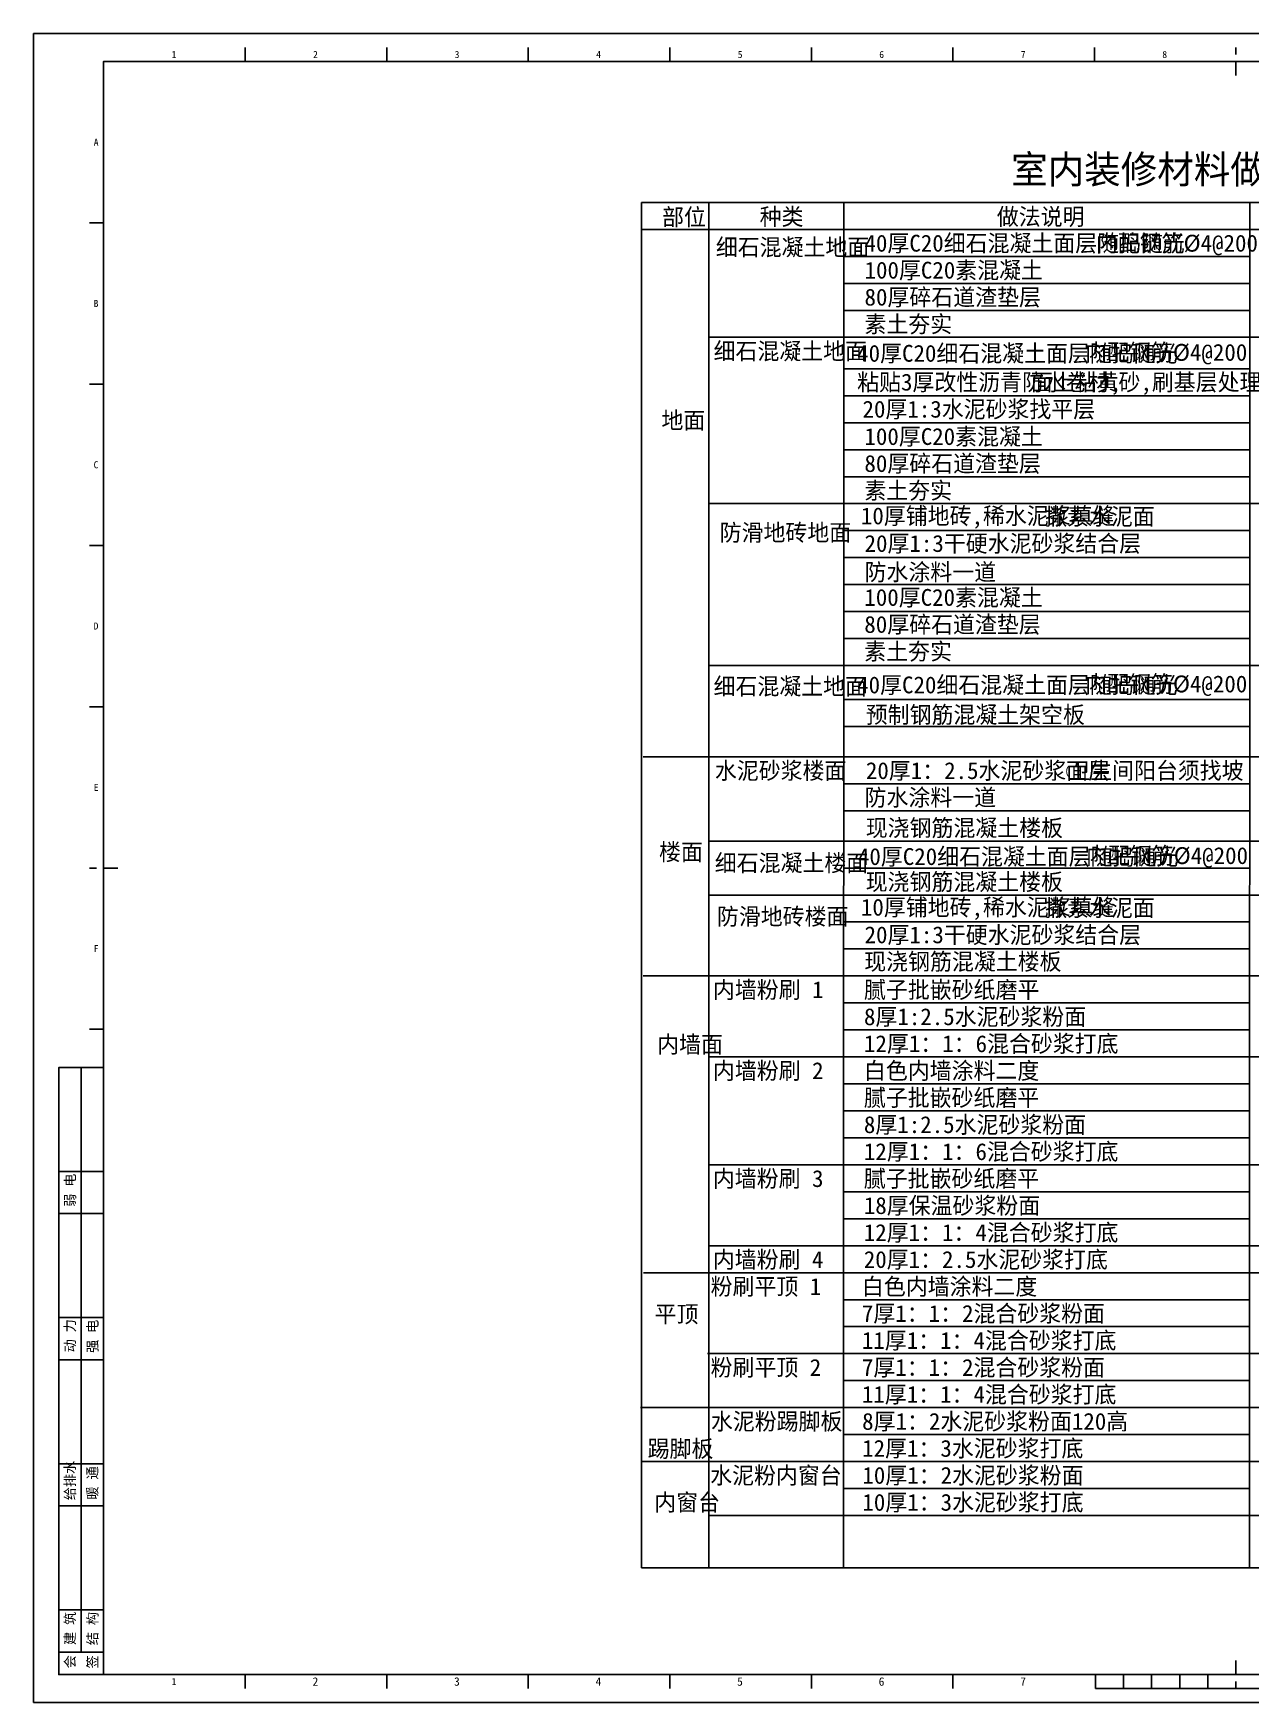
# Model space of a CAD drawing. Header units: metres. Extents: x -111281 to 59104, y 683988 to 743388.
# Drawn here: x -24996 to 18326, y 683988 to 743388 of the extents above; entities that cross this region are included whole.
import ezdxf

# ---------------------------------------------------------------- set-up
doc = ezdxf.new("R2010")
doc.units = ezdxf.units.M
for name, color, linetype in [('PUB_TEXT', 7, 'Continuous'), ('TK', 3, 'Continuous'), ('文字', 7, 'Continuous')]:
    doc.layers.add(name, color=color, linetype=linetype)

# ---------------------------------------------------------------- blocks, each defined once
blk = doc.blocks.new('TK-A1')
at = {"layer": 'TK'}
for p, q in [((841, 594), (0, 594)), ((0, 0), (0, 594)), ((75.38, 589), (75.38, 584)), ((125.75, 589), (125.75, 584)), ((176.12, 589), (176.12, 584)), ((226.5, 589), (226.5, 584)), ((276.88, 589), (276.88, 584)), ((327.25, 589), (327.25, 584)), ((377.62, 589), (377.62, 584)), ((428, 584), (428, 579)), ((20, 526.6), (25, 526.6)), ((20, 469.2), (25, 469.2)), ((20, 411.8), (25, 411.8)), ((20, 354.4), (25, 354.4)), ((25, 297), (30, 297)), ((20, 239.6), (25, 239.6)), ((17, 18), (17, 226)), ((9, 189), (25, 189)), ((9, 174), (25, 174)), ((9, 137), (25, 137)), ((9, 122), (25, 122)), ((9, 85), (25, 85)), ((9, 70), (25, 70)), ((9, 33), (25, 33)), ((9, 18), (25, 18)), ((428, 10), (428, 15)), ((75.38, 5), (75.38, 10)), ((125.75, 5), (125.75, 10)), ((176.12, 5), (176.12, 10)), ((226.5, 5), (226.5, 10)), ((276.88, 5), (276.88, 10)), ((327.25, 5), (327.25, 10)), ((378, 5), (378, 10)), ((388, 5), (388, 10)), ((398, 5), (398, 10)), ((408, 5), (408, 10)), ((418, 5), (418, 10)), ((0, 0), (841, 0)), ((378, 5), (478, 5))]:
    blk.add_line(p, q, dxfattribs=at)
for points in [[(428, 586.5), (428, 589)], [(22.5, 297), (20, 297)], [(25, 10), (9, 10), (9, 226), (25, 226)], [(428, 7.5), (428, 5)]]:
    blk.add_lwpolyline(points, dxfattribs=at)
blk.add_lwpolyline([(831, 584), (25, 584), (25, 10), (831, 10)], close=True, dxfattribs=at)
for s, height, p in [('1', 2.5, (49.18, 585.25)), ('2', 2.5, (99.55, 585.25)), ('3', 2.5, (149.93, 585.25)), ('4', 2.5, (200.3, 585.25)), ('5', 2.5, (250.68, 585.25)), ('6', 2.5, (301.05, 585.25)), ('7', 2.5, (351.43, 585.25)), ('8', 2.5, (401.8, 585.25)), ('A', 2.5, (21.49, 554.05)), ('B', 2.5, (21.44, 496.65)), ('C', 2.5, (21.44, 439.25)), ('D', 2.5, (21.44, 381.85)), ('E', 2.5, (21.49, 324.45)), ('F', 2.5, (21.49, 267.05)), ('1', 2.5, (49.18, 6.25)), ('2', 3, (99.35, 6)), ('3', 3, (149.72, 6)), ('4', 3, (200.1, 6)), ('5', 3, (250.47, 6)), ('6', 3, (300.85, 6)), ('7', 3, (351.22, 6))]:
    blk.add_text(s, height=height, dxfattribs=at).set_placement(p)
for s, p in [('弱 电', (14.86, 176.42)), ('动 力', (14.83, 124.64)), ('强 电', (22.88, 124.45)), ('给排水', (14.83, 72.02)), ('暖 通', (22.8, 72.28)), ('建 筑', (14.83, 20.5)), ('结 构', (22.83, 20.45)), ('会', (14.83, 12.2)), ('签', (22.83, 12.14))]:
    blk.add_text(s, height=3.6, rotation=90, dxfattribs=at).set_placement(p)

msp = doc.modelspace()

# ---------------------------------------------------------------- linework, layer by layer
for p, q in [((-3355.02, 737372.71), (-3357.96, 688786.75)), ((-3355.02, 737372.71), (32694.59, 737372.13)), ((-955.06, 737358.9), (-958.85, 688786.71)), ((3844.86, 737331.27), (3841.07, 688786.63)), ((18294.58, 737372.36), (18290.8, 688786.39)), ((-3360.55, 736412.71), (32689.07, 736412.13)), ((3844.81, 735452.71), (18294.54, 735452.71)), ((3844.8, 734492.71), (18294.52, 734492.71)), ((3844.78, 733532.71), (18294.51, 733532.71)), ((-959.73, 732572.71), (32689.91, 732572.71)), ((3844.19, 731453.06), (18293.91, 731453.06)), ((3844.19, 730493.06), (18293.91, 730493.06)), ((3844.75, 729533.06), (18294.48, 729533.06)), ((3844.75, 728573.06), (18294.48, 728573.06)), ((3844.75, 727613.06), (18294.48, 727613.06)), ((-955.9, 726653.06), (32693.81, 726653.06)), ((3843.95, 725693.06), (18293.67, 725693.06)), ((3844.72, 725693.06), (18294.44, 725693.06)), ((3844.69, 724733.06), (18294.41, 724733.06)), ((3844.69, 723773.06), (18294.41, 723773.06)), ((3844.67, 722813.06), (18294.4, 722813.06)), ((3844.65, 721853.06), (18294.38, 721853.06)), ((-963.86, 720893.06), (32685.78, 720893.06)), ((3844.65, 719680.61), (18294.38, 719680.61)), ((3844.58, 718720.61), (18294.31, 718720.61)), ((-3296.94, 717643.85), (32752.67, 717643.26)), ((-967.22, 717643.81), (32682.42, 717643.81)), ((3832.7, 716683.85), (18282.43, 716683.85)), ((3822.08, 715723.88), (18271.81, 715723.88)), ((-981.18, 714646.73), (32668.46, 714646.73)), ((3832.67, 713686.73), (18282.4, 713686.73)), ((-982.93, 712726.73), (32666.71, 712726.73)), ((-917.57, 712726.73), (32732.08, 712726.73)), ((3832.64, 711766.73), (18282.37, 711766.73)), ((3832.64, 710806.73), (18282.37, 710806.73)), ((-3293.77, 709846.77), (32755.85, 709846.18)), ((3832.59, 708886.73), (18282.32, 708886.73)), ((3832.58, 707926.73), (18282.31, 707926.73)), ((-950.78, 706966.73), (32708.27, 706966.18)), ((3832.55, 706006.73), (18282.27, 706006.73)), ((3832.53, 705046.73), (18282.26, 705046.73)), ((3832.52, 704086.73), (18282.24, 704086.73)), ((-954.53, 703126.73), (32704.52, 703126.18)), ((3832.48, 702166.73), (18282.21, 702166.73)), ((3832.47, 701206.73), (18282.2, 701206.73)), ((-957.33, 700246.73), (32701.72, 700246.18)), ((-3284.61, 699286.77), (32765, 699286.18)), ((-958.39, 699286.73), (32700.66, 699286.18)), ((3841.53, 698326.73), (18291.26, 698326.73)), ((3841.52, 697366.73), (18291.24, 697366.73)), ((-1002.81, 696406.73), (32656.25, 696406.18)), ((-995.95, 696406.69), (32663.1, 696406.14)), ((3841.48, 695446.73), (18291.21, 695446.73)), ((-3383.79, 694486.73), (32665.83, 694486.14)), ((-3383.79, 694486.73), (32665.83, 694486.14)), ((3841.45, 693526.73), (18291.18, 693526.73)), ((-3357.96, 692566.77), (32691.1, 692566.18)), ((-3357.96, 692566.77), (32691.1, 692566.77)), ((-958.49, 692566.73), (32652.9, 692566.18)), ((3841.13, 691606.45), (18245.16, 691606.45)), ((-958.8, 690646.77), (32691.08, 690646.22)), ((-3357.96, 688786.75), (32691.05, 688786.16))]:
    msp.add_line(p, q)

# ---------------------------------------------------------------- block references
at = {"xscale": 100, "yscale": 100, "zscale": 100}
msp.add_blockref('TK-A1', (-24996.2, 683988.06), dxfattribs=at)

# ---------------------------------------------------------------- texts
for s, height, p in [('部位', 600, (-2621.02, 736554.64)), ('种类', 600, (853.45, 736566.07)), ('做法说明', 600, (9292.9, 736566.07)), ('细石混凝土地面', 600, (-708.12, 735481.13)), ('40厚C20细石混凝土面层随捣随光', 600, (4582.67, 735622.13)), ('内配钢筋%%c4@200', 600, (12820.07, 735622.13)), ('100厚C20素混凝土', 600, (4585.42, 734662.13)), ('80厚碎石道渣垫层', 600, (4584.48, 733702.13)), ('素土夯实', 600, (4583.54, 732742.13)), ('细石混凝土地面', 600, (-787.32, 731782.13)), ('内配钢筋%%c4@200', 600, (12440.74, 731737.32)), ('40厚C20细石混凝土面层随捣随光', 600, (4322.3, 731703.32)), ('粘贴3厚改性沥青防水卷材,', 600, (4322.28, 730678.79)), ('面上粘黄砂,刷基层处理剂一道', 600, (10504.36, 730678.79)), ('20厚1:3水泥砂浆找平层', 600, (4512.38, 729715.11)), ('地面', 600, (-2642.54, 729319.85)), ('100厚C20素混凝土', 600, (4581.36, 728742.47)), ('80厚碎石道渣垫层', 600, (4580.43, 727782.47)), ('素土夯实', 600, (4579.49, 726822.47)), ('10厚铺地砖,稀水泥浆填缝', 600, (4455.48, 725918.6)), ('撒素水泥面', 600, (11012.54, 725895.92)), ('防滑地砖地面', 600, (-570.67, 725325.52)), ('20厚1:3干硬水泥砂浆结合层', 600, (4586.21, 724936.41)), ('100厚C20素混凝土', 600, (4577.93, 723016.41)), ('80厚碎石道渣垫层', 600, (4576.99, 722056.41)), ('素土夯实', 600, (4576.05, 721096.41)), ('细石混凝土地面', 600, (-787.32, 719854.97)), ('40厚C20细石混凝土面层随捣随光', 600, (4322.3, 719903.96)), ('内配钢筋%%c4@200', 600, (12440.74, 719937.96)), ('预制钢筋混凝土架空板', 600, (4627.58, 718844.59)), ('水泥砂浆楼面', 600, (-739.54, 716853.26)), ('20厚1：2.5水泥砂浆面层', 600, (4633.11, 716853.26)), ('(', 300, (11703.14, 716998.28)), ('卫生间阳台须找坡', 600, (11836, 716853.26)), (')', 300, (15875.31, 716998.28)), ('现浇钢筋混凝土楼板', 600, (4627.58, 714816.14)), ('楼面', 600, (-2730.1, 713960.1)), ('细石混凝土楼面', 600, (-744.82, 713568.62)), ('40厚C20细石混凝土面层随捣随光', 600, (4349.4, 713795.51)), ('内配钢筋%%c4@200', 600, (12467.84, 713829.51)), ('现浇钢筋混凝土楼板', 600, (4625.71, 712896.14)), ('防滑地砖楼面', 600, (-667.28, 711664.12)), ('10厚铺地砖,稀水泥浆填缝', 600, (4455.48, 711992.27)), ('撒素水泥面', 600, (11012.54, 711969.6)), ('20厚1:3干硬水泥砂浆结合层', 600, (4586.21, 711010.08)), ('现浇钢筋混凝土楼板', 600, (4574.6, 710058.95)), ('内墙粉刷 1', 600, (-809.22, 709056.18)), ('腻子批嵌砂纸磨平', 600, (4566.33, 709056.18)), ('8厚1:2.5水泥砂浆粉面', 600, (4565.39, 708096.18)), ('内墙面', 600, (-2795.1, 707113.6)), ('12厚1：1：6混合砂浆打底', 600, (4564.45, 707136.18)), ('内墙粉刷 2', 600, (-810.15, 706176.18)), ('白色内墙涂料二度', 600, (4563.52, 706176.18)), ('腻子批嵌砂纸磨平', 600, (4562.58, 705216.18)), ('8厚1:2.5水泥砂浆粉面', 600, (4561.65, 704256.18)), ('12厚1：1：6混合砂浆打底', 600, (4560.71, 703296.18)), ('内墙粉刷 3', 600, (-812.03, 702336.18)), ('腻子批嵌砂纸磨平', 600, (4559.77, 702336.18)), ('18厚保温砂浆粉面', 600, (4558.84, 701376.18)), ('12厚1：1：4混合砂浆打底', 600, (4557.9, 700416.18)), ('内墙粉刷 4', 600, (-814.84, 699456.18)), ('20厚1：2.5水泥砂浆打底', 600, (4557.9, 699456.18)), ('粉刷平顶 1', 600, (-893.06, 698496.18)), ('白色内墙涂料二度', 600, (4492.78, 698496.18)), ('平顶', 600, (-2886.43, 697513.51)), ('7厚1：1：2混合砂浆粉面', 600, (4490.91, 697536.18)), ('11厚1：1：4混合砂浆打底', 600, (4489.97, 696576.18)), ('粉刷平顶 2', 600, (-894, 695616.18)), ('7厚1：1：2混合砂浆粉面', 600, (4490.91, 695616.18)), ('11厚1：1：4混合砂浆打底', 600, (4489.97, 694656.18)), ('8厚1：2水泥砂浆粉面120高', 600, (4499.14, 693696.14)), ('水泥粉踢脚板', 600, (-882.02, 693696.14)), ('踢脚板', 600, (-3133.41, 692724.99)), ('12厚1：3水泥砂浆打底', 600, (4499.33, 692736.18)), ('水泥粉内窗台', 600, (-906.7, 691776.18)), ('10厚1：2水泥砂浆粉面', 600, (4507.55, 691776.14)), ('内窗台', 600, (-2896.39, 690816.37)), ('10厚1：3水泥砂浆打底', 600, (4507.55, 690816.07))]:
    msp.add_text(s, height=height).set_placement(p)
at = {"layer": 'PUB_TEXT'}
for p in [(4587.32, 723920.37), (4587.32, 715899.86)]:
    msp.add_text('防水涂料一道', height=600, dxfattribs=at).set_placement(p)
at = {"layer": '文字'}
msp.add_text('室内装修材料做法表', height=1000, dxfattribs=at).set_placement((9803.42, 738048.39))

doc.saveas('drawing.dxf')
